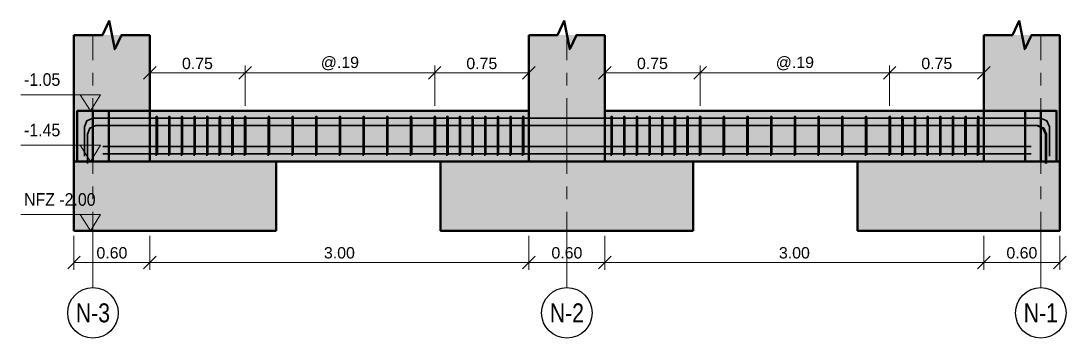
# Model space of a CAD drawing. Header units: metres. Extents: x -2 to 410, y -3 to 21.
# Drawn here: x 401.94 to 410.21, y 17.15 to 19.66 of the extents above; entities that cross this region are included whole.
import ezdxf
from ezdxf.enums import TextEntityAlignment as Align

# ---------------------------------------------------------------- set-up
doc = ezdxf.new("R2010")
doc.units = ezdxf.units.M
doc.linetypes.add('EJE50', pattern=[0.875, 0.6, -0.1, 0.075, -0.1])
for name, color, linetype, lineweight in [('E-ACERO', 1, 'Continuous', 35), ('E-CORTE', 7, 'Continuous', 50), ('E-CORTE-ACH', 254, 'Continuous', 0), ('E-COTA', 7, 'Continuous', 13), ('E-EJES', 1, 'Continuous', 18), ('E-EJES-ID', 7, 'Continuous', 25), ('E-NIVEL', 7, 'Continuous', 18)]:
    doc.layers.add(name, color=color, linetype=linetype, lineweight=lineweight)
doc.styles.add('ARIAL', font='arial.ttf')
doc.dimstyles.new('COTA50', dxfattribs={"dimtxt": 0.09, "dimasz": 0.06, "dimexe": 0.06, "dimexo": 0.04, "dimgap": 0.03, "dimtad": 1, "dimzin": 0, "dimdsep": 46, "dimtxsty": 'ARIAL', "dimtsz": 0.05, "dimcen": 2.5, "dimclrd": 7, "dimclre": 7, "dimclrt": 7, "dimazin": 3, "dimtfac": 1, "dimtmove": 2, "dimatfit": 3, "dimlwd": 13, "dimlwe": 13})

msp = doc.modelspace()

# ---------------------------------------------------------------- hatches: boundary and pattern name
at = {"layer": 'E-CORTE-ACH'}
for points in [[(402.965, 18.55), (402.815, 18.55), (402.515, 18.55), (402.365, 18.55), (402.365, 19.55), (402.965, 19.55), (402.965, 19.275)], [(406.565, 18.55), (406.4854, 18.55), (406.3718, 18.55), (406.0445, 18.55), (405.965, 18.55), (405.965, 19.275), (405.965, 19.55), (406.565, 19.55), (406.565, 19.275)], [(409.565, 19.275), (409.565, 19.55), (410.165, 19.55), (410.165, 18.9125), (410.165, 18.55), (410.015, 18.55), (409.715, 18.55), (409.565, 18.55)], [(402.39, 18.95), (402.64, 18.95), (402.64, 18.55), (402.39, 18.55)], [(402.64, 18.95), (405.965, 18.95), (405.965, 18.75), (405.965, 18.55), (402.64, 18.55), (402.515, 18.55), (402.515, 18.95)], [(410.015, 18.95), (410.015, 18.55), (409.89, 18.55), (406.565, 18.55), (406.565, 18.75), (406.565, 18.95), (409.89, 18.95)], [(409.89, 18.95), (410.14, 18.95), (410.14, 18.55), (409.89, 18.55)], [(403.965, 18), (402.515, 18), (402.365, 18), (402.365, 18.4984), (402.365, 18.55), (402.515, 18.55), (403.965, 18.55), (403.965, 18.0516)], [(407.265, 18), (407.115, 18), (405.265, 18), (405.265, 18.5087), (405.265, 18.55), (407.115, 18.55), (407.265, 18.55), (407.265, 18.0413)], [(410.165, 18), (408.715, 18), (408.565, 18), (408.565, 18.4984), (408.565, 18.55), (408.715, 18.55), (410.165, 18.55), (410.165, 18.0516)]]:
    msp.add_hatch(color=256, dxfattribs=at).paths.add_polyline_path(points)
at = {"layer": 'E-NIVEL'}
for points in [[(402.495, 18.95), (402.415, 19.078), (402.495, 19.078)], [(402.495, 18.55), (402.415, 18.678), (402.495, 18.678)], [(402.495, 18), (402.415, 18.128), (402.495, 18.128)]]:
    msp.add_hatch(color=7, dxfattribs=at).paths.add_polyline_path(points)

# ---------------------------------------------------------------- linework, layer by layer
at = {"layer": 'E-ACERO'}
for points in [[(410.0829, 18.591), (410.0829, 18.8243), (410.0633, 18.8714), (410.0162, 18.8909), (402.5137, 18.8909), (402.4666, 18.8714), (402.4471, 18.8243), (402.4471, 18.591)], [(410.0829, 18.591), (410.0829, 18.8243), (410.0633, 18.8714), (410.0162, 18.8909), (402.5137, 18.8909), (402.4666, 18.8714), (402.4471, 18.8243), (402.4471, 18.591)], [(403.015, 18.6893), (403.015, 18.8814), (403.0154, 18.8983), (403.0164, 18.9052), (403.0231, 18.9052), (403.0241, 18.8983), (403.0245, 18.8814), (403.0245, 18.6604)], [(403.115, 18.6893), (403.115, 18.8814), (403.1154, 18.8983), (403.1164, 18.9052), (403.1231, 18.9052), (403.1241, 18.8983), (403.1245, 18.8814), (403.1245, 18.6604)], [(403.215, 18.6893), (403.215, 18.8814), (403.2154, 18.8983), (403.2164, 18.9052), (403.2231, 18.9052), (403.2241, 18.8983), (403.2245, 18.8814), (403.2245, 18.6604)], [(403.315, 18.6893), (403.315, 18.8814), (403.3154, 18.8983), (403.3164, 18.9052), (403.3231, 18.9052), (403.3241, 18.8983), (403.3245, 18.8814), (403.3245, 18.6604)], [(403.415, 18.6893), (403.415, 18.8814), (403.4154, 18.8983), (403.4164, 18.9052), (403.4231, 18.9052), (403.4241, 18.8983), (403.4245, 18.8814), (403.4245, 18.6604)], [(403.515, 18.6893), (403.515, 18.8814), (403.5154, 18.8983), (403.5164, 18.9052), (403.5231, 18.9052), (403.5241, 18.8983), (403.5245, 18.8814), (403.5245, 18.6604)], [(403.615, 18.6893), (403.615, 18.8814), (403.6154, 18.8983), (403.6164, 18.9052), (403.6231, 18.9052), (403.6241, 18.8983), (403.6245, 18.8814), (403.6245, 18.6604)], [(403.715, 18.6893), (403.715, 18.8814), (403.7154, 18.8983), (403.7164, 18.9052), (403.7231, 18.9052), (403.7241, 18.8983), (403.7245, 18.8814), (403.7245, 18.6604)], [(403.9025, 18.6893), (403.9025, 18.8814), (403.9029, 18.8983), (403.9039, 18.9052), (403.9106, 18.9052), (403.9116, 18.8983), (403.912, 18.8814), (403.912, 18.6604)], [(404.09, 18.6893), (404.09, 18.8814), (404.0904, 18.8983), (404.0914, 18.9052), (404.0981, 18.9052), (404.0991, 18.8983), (404.0995, 18.8814), (404.0995, 18.6604)], [(404.2775, 18.6893), (404.2775, 18.8814), (404.2779, 18.8983), (404.2789, 18.9052), (404.2856, 18.9052), (404.2866, 18.8983), (404.287, 18.8814), (404.287, 18.6604)], [(404.465, 18.6893), (404.465, 18.8814), (404.4654, 18.8983), (404.4664, 18.9052), (404.4731, 18.9052), (404.4741, 18.8983), (404.4745, 18.8814), (404.4745, 18.6604)], [(404.6525, 18.6893), (404.6525, 18.8814), (404.6529, 18.8983), (404.6539, 18.9052), (404.6606, 18.9052), (404.6616, 18.8983), (404.662, 18.8814), (404.662, 18.6604)], [(404.84, 18.6893), (404.84, 18.8814), (404.8404, 18.8983), (404.8414, 18.9052), (404.8481, 18.9052), (404.8491, 18.8983), (404.8495, 18.8814), (404.8495, 18.6604)], [(405.0275, 18.6893), (405.0275, 18.8814), (405.0279, 18.8983), (405.0289, 18.9052), (405.0356, 18.9052), (405.0366, 18.8983), (405.037, 18.8814), (405.037, 18.6604)], [(405.215, 18.6893), (405.215, 18.8814), (405.2154, 18.8983), (405.2164, 18.9052), (405.2231, 18.9052), (405.2241, 18.8983), (405.2245, 18.8814), (405.2245, 18.6604)], [(405.315, 18.6893), (405.315, 18.8814), (405.3154, 18.8983), (405.3164, 18.9052), (405.3231, 18.9052), (405.3241, 18.8983), (405.3245, 18.8814), (405.3245, 18.6604)], [(405.415, 18.6893), (405.415, 18.8814), (405.4154, 18.8983), (405.4164, 18.9052), (405.4231, 18.9052), (405.4241, 18.8983), (405.4245, 18.8814), (405.4245, 18.6604)], [(405.515, 18.6893), (405.515, 18.8814), (405.5154, 18.8983), (405.5164, 18.9052), (405.5231, 18.9052), (405.5241, 18.8983), (405.5245, 18.8814), (405.5245, 18.6604)], [(405.615, 18.6893), (405.615, 18.8814), (405.6154, 18.8983), (405.6164, 18.9052), (405.6231, 18.9052), (405.6241, 18.8983), (405.6245, 18.8814), (405.6245, 18.6604)], [(405.715, 18.6893), (405.715, 18.8814), (405.7154, 18.8983), (405.7164, 18.9052), (405.7231, 18.9052), (405.7241, 18.8983), (405.7245, 18.8814), (405.7245, 18.6604)], [(405.815, 18.6893), (405.815, 18.8814), (405.8154, 18.8983), (405.8164, 18.9052), (405.8231, 18.9052), (405.8241, 18.8983), (405.8245, 18.8814), (405.8245, 18.6604)], [(405.915, 18.6893), (405.915, 18.8814), (405.9154, 18.8983), (405.9164, 18.9052), (405.9231, 18.9052), (405.9241, 18.8983), (405.9245, 18.8814), (405.9245, 18.6604)], [(406.615, 18.6893), (406.615, 18.8814), (406.6154, 18.8983), (406.6164, 18.9052), (406.6231, 18.9052), (406.6241, 18.8983), (406.6245, 18.8814), (406.6245, 18.6604)], [(406.715, 18.6893), (406.715, 18.8814), (406.7154, 18.8983), (406.7164, 18.9052), (406.7231, 18.9052), (406.7241, 18.8983), (406.7245, 18.8814), (406.7245, 18.6604)], [(406.815, 18.6893), (406.815, 18.8814), (406.8154, 18.8983), (406.8164, 18.9052), (406.8231, 18.9052), (406.8241, 18.8983), (406.8245, 18.8814), (406.8245, 18.6604)], [(406.915, 18.6893), (406.915, 18.8814), (406.9154, 18.8983), (406.9164, 18.9052), (406.9231, 18.9052), (406.9241, 18.8983), (406.9245, 18.8814), (406.9245, 18.6604)], [(407.015, 18.6893), (407.015, 18.8814), (407.0154, 18.8983), (407.0164, 18.9052), (407.0231, 18.9052), (407.0241, 18.8983), (407.0245, 18.8814), (407.0245, 18.6604)], [(407.115, 18.6893), (407.115, 18.8814), (407.1154, 18.8983), (407.1164, 18.9052), (407.1231, 18.9052), (407.1241, 18.8983), (407.1245, 18.8814), (407.1245, 18.6604)], [(407.215, 18.6893), (407.215, 18.8814), (407.2154, 18.8983), (407.2164, 18.9052), (407.2231, 18.9052), (407.2241, 18.8983), (407.2245, 18.8814), (407.2245, 18.6604)], [(407.315, 18.6893), (407.315, 18.8814), (407.3154, 18.8983), (407.3164, 18.9052), (407.3231, 18.9052), (407.3241, 18.8983), (407.3245, 18.8814), (407.3245, 18.6604)], [(407.5025, 18.6893), (407.5025, 18.8814), (407.5029, 18.8983), (407.5039, 18.9052), (407.5106, 18.9052), (407.5116, 18.8983), (407.512, 18.8814), (407.512, 18.6604)], [(407.69, 18.6893), (407.69, 18.8814), (407.6904, 18.8983), (407.6914, 18.9052), (407.6981, 18.9052), (407.6991, 18.8983), (407.6995, 18.8814), (407.6995, 18.6604)], [(407.8775, 18.6893), (407.8775, 18.8814), (407.8779, 18.8983), (407.8789, 18.9052), (407.8856, 18.9052), (407.8866, 18.8983), (407.887, 18.8814), (407.887, 18.6604)], [(408.065, 18.6893), (408.065, 18.8814), (408.0654, 18.8983), (408.0664, 18.9052), (408.0731, 18.9052), (408.0741, 18.8983), (408.0745, 18.8814), (408.0745, 18.6604)], [(408.2525, 18.6893), (408.2525, 18.8814), (408.2529, 18.8983), (408.2539, 18.9052), (408.2606, 18.9052), (408.2616, 18.8983), (408.262, 18.8814), (408.262, 18.6604)], [(408.44, 18.6893), (408.44, 18.8814), (408.4404, 18.8983), (408.4414, 18.9052), (408.4481, 18.9052), (408.4491, 18.8983), (408.4495, 18.8814), (408.4495, 18.6604)], [(408.6275, 18.6893), (408.6275, 18.8814), (408.6279, 18.8983), (408.6289, 18.9052), (408.6356, 18.9052), (408.6366, 18.8983), (408.637, 18.8814), (408.637, 18.6604)], [(408.815, 18.6893), (408.815, 18.8814), (408.8154, 18.8983), (408.8164, 18.9052), (408.8231, 18.9052), (408.8241, 18.8983), (408.8245, 18.8814), (408.8245, 18.6604)], [(408.915, 18.6893), (408.915, 18.8814), (408.9154, 18.8983), (408.9164, 18.9052), (408.9231, 18.9052), (408.9241, 18.8983), (408.9245, 18.8814), (408.9245, 18.6604)], [(409.015, 18.6893), (409.015, 18.8814), (409.0154, 18.8983), (409.0164, 18.9052), (409.0231, 18.9052), (409.0241, 18.8983), (409.0245, 18.8814), (409.0245, 18.6604)], [(409.115, 18.6893), (409.115, 18.8814), (409.1154, 18.8983), (409.1164, 18.9052), (409.1231, 18.9052), (409.1241, 18.8983), (409.1245, 18.8814), (409.1245, 18.6604)], [(409.215, 18.6893), (409.215, 18.8814), (409.2154, 18.8983), (409.2164, 18.9052), (409.2231, 18.9052), (409.2241, 18.8983), (409.2245, 18.8814), (409.2245, 18.6604)], [(409.315, 18.6893), (409.315, 18.8814), (409.3154, 18.8983), (409.3164, 18.9052), (409.3231, 18.9052), (409.3241, 18.8983), (409.3245, 18.8814), (409.3245, 18.6604)], [(409.415, 18.6893), (409.415, 18.8814), (409.4154, 18.8983), (409.4164, 18.9052), (409.4231, 18.9052), (409.4241, 18.8983), (409.4245, 18.8814), (409.4245, 18.6604)], [(409.515, 18.6893), (409.515, 18.8814), (409.5154, 18.8983), (409.5164, 18.9052), (409.5231, 18.9052), (409.5241, 18.8983), (409.5245, 18.8814), (409.5245, 18.6604)], [(410.0509, 18.5329), (410.0509, 18.7663), (410.0313, 18.8134), (409.9842, 18.8329), (402.5377, 18.8329), (402.4906, 18.8134), (402.4711, 18.7663), (402.4711, 18.5329)], [(410.0589, 18.5329), (410.0589, 18.7663), (410.0393, 18.8134), (409.9922, 18.8329), (402.5377, 18.8329), (402.4906, 18.8134), (402.4711, 18.7663), (402.4711, 18.5329)], [(409.9378, 18.667), (402.5921, 18.667)], [(409.9378, 18.667), (402.5921, 18.667)], [(409.9378, 18.609), (402.5921, 18.609)], [(409.9378, 18.609), (402.5921, 18.609)], [(409.9378, 18.609), (402.5921, 18.609)], [(403.015, 18.6893), (403.015, 18.6354)], [(403.015, 18.6354), (403.015, 18.6186)], [(403.015, 18.6186), (403.015, 18.6095)], [(403.015, 18.6095), (403.015, 18.6017)], [(403.0245, 18.6604), (403.0245, 18.6233)], [(403.0245, 18.6233), (403.0245, 18.6065)], [(403.115, 18.6893), (403.115, 18.6354)], [(403.115, 18.6354), (403.115, 18.6186)], [(403.115, 18.6186), (403.115, 18.6095)], [(403.115, 18.6095), (403.115, 18.6017)], [(403.1245, 18.6604), (403.1245, 18.6233)], [(403.1245, 18.6233), (403.1245, 18.6065)], [(403.215, 18.6893), (403.215, 18.6354)], [(403.215, 18.6354), (403.215, 18.6186)], [(403.215, 18.6186), (403.215, 18.6095)], [(403.215, 18.6095), (403.215, 18.6017)], [(403.2245, 18.6604), (403.2245, 18.6233)], [(403.2245, 18.6233), (403.2245, 18.6065)], [(403.315, 18.6893), (403.315, 18.6354)], [(403.315, 18.6354), (403.315, 18.6186)], [(403.315, 18.6186), (403.315, 18.6095)], [(403.315, 18.6095), (403.315, 18.6017)], [(403.3245, 18.6604), (403.3245, 18.6233)], [(403.3245, 18.6233), (403.3245, 18.6065)], [(403.415, 18.6893), (403.415, 18.6354)], [(403.415, 18.6354), (403.415, 18.6186)], [(403.415, 18.6186), (403.415, 18.6095)], [(403.415, 18.6095), (403.415, 18.6017)], [(403.4245, 18.6604), (403.4245, 18.6233)], [(403.4245, 18.6233), (403.4245, 18.6065)], [(403.515, 18.6893), (403.515, 18.6354)], [(403.515, 18.6354), (403.515, 18.6186)], [(403.515, 18.6186), (403.515, 18.6095)], [(403.515, 18.6095), (403.515, 18.6017)], [(403.5245, 18.6604), (403.5245, 18.6233)], [(403.5245, 18.6233), (403.5245, 18.6065)], [(403.615, 18.6893), (403.615, 18.6354)], [(403.615, 18.6354), (403.615, 18.6186)], [(403.615, 18.6186), (403.615, 18.6095)], [(403.615, 18.6095), (403.615, 18.6017)], [(403.6245, 18.6604), (403.6245, 18.6233)], [(403.6245, 18.6233), (403.6245, 18.6065)], [(403.715, 18.6893), (403.715, 18.6354)], [(403.715, 18.6354), (403.715, 18.6186)], [(403.715, 18.6186), (403.715, 18.6095)], [(403.715, 18.6095), (403.715, 18.6017)], [(403.7245, 18.6604), (403.7245, 18.6233)], [(403.7245, 18.6233), (403.7245, 18.6065)], [(403.9025, 18.6893), (403.9025, 18.6354)], [(403.9025, 18.6354), (403.9025, 18.6186)], [(403.9025, 18.6186), (403.9025, 18.6095)], [(403.9025, 18.6095), (403.9025, 18.6017)], [(403.912, 18.6604), (403.912, 18.6233)], [(403.912, 18.6233), (403.912, 18.6065)], [(404.09, 18.6893), (404.09, 18.6354)], [(404.09, 18.6354), (404.09, 18.6186)], [(404.09, 18.6186), (404.09, 18.6095)], [(404.09, 18.6095), (404.09, 18.6017)], [(404.0995, 18.6604), (404.0995, 18.6233)], [(404.0995, 18.6233), (404.0995, 18.6065)], [(404.2775, 18.6893), (404.2775, 18.6354)], [(404.2775, 18.6354), (404.2775, 18.6186)], [(404.2775, 18.6186), (404.2775, 18.6095)], [(404.2775, 18.6095), (404.2775, 18.6017)], [(404.287, 18.6604), (404.287, 18.6233)], [(404.287, 18.6233), (404.287, 18.6065)], [(404.465, 18.6893), (404.465, 18.6354)], [(404.465, 18.6354), (404.465, 18.6186)], [(404.465, 18.6186), (404.465, 18.6095)], [(404.465, 18.6095), (404.465, 18.6017)], [(404.4745, 18.6604), (404.4745, 18.6233)], [(404.4745, 18.6233), (404.4745, 18.6065)], [(404.6525, 18.6893), (404.6525, 18.6354)], [(404.6525, 18.6354), (404.6525, 18.6186)], [(404.6525, 18.6186), (404.6525, 18.6095)], [(404.6525, 18.6095), (404.6525, 18.6017)], [(404.662, 18.6604), (404.662, 18.6233)], [(404.662, 18.6233), (404.662, 18.6065)], [(404.84, 18.6893), (404.84, 18.6354)], [(404.84, 18.6354), (404.84, 18.6186)], [(404.84, 18.6186), (404.84, 18.6095)], [(404.84, 18.6095), (404.84, 18.6017)], [(404.8495, 18.6604), (404.8495, 18.6233)], [(404.8495, 18.6233), (404.8495, 18.6065)], [(405.0275, 18.6893), (405.0275, 18.6354)], [(405.0275, 18.6354), (405.0275, 18.6186)], [(405.0275, 18.6186), (405.0275, 18.6095)], [(405.0275, 18.6095), (405.0275, 18.6017)], [(405.037, 18.6604), (405.037, 18.6233)], [(405.037, 18.6233), (405.037, 18.6065)], [(405.215, 18.6893), (405.215, 18.6354)], [(405.215, 18.6354), (405.215, 18.6186)], [(405.215, 18.6186), (405.215, 18.6095)], [(405.215, 18.6095), (405.215, 18.6017)], [(405.2245, 18.6604), (405.2245, 18.6233)], [(405.2245, 18.6233), (405.2245, 18.6065)], [(405.315, 18.6893), (405.315, 18.6354)], [(405.315, 18.6354), (405.315, 18.6186)], [(405.315, 18.6186), (405.315, 18.6095)], [(405.315, 18.6095), (405.315, 18.6017)], [(405.3245, 18.6604), (405.3245, 18.6233)], [(405.3245, 18.6233), (405.3245, 18.6065)], [(405.415, 18.6893), (405.415, 18.6354)], [(405.415, 18.6354), (405.415, 18.6186)], [(405.415, 18.6186), (405.415, 18.6095)], [(405.415, 18.6095), (405.415, 18.6017)], [(405.4245, 18.6604), (405.4245, 18.6233)], [(405.4245, 18.6233), (405.4245, 18.6065)], [(405.515, 18.6893), (405.515, 18.6354)], [(405.515, 18.6354), (405.515, 18.6186)], [(405.515, 18.6186), (405.515, 18.6095)], [(405.515, 18.6095), (405.515, 18.6017)], [(405.5245, 18.6604), (405.5245, 18.6233)], [(405.5245, 18.6233), (405.5245, 18.6065)], [(405.615, 18.6893), (405.615, 18.6354)], [(405.615, 18.6354), (405.615, 18.6186)], [(405.615, 18.6186), (405.615, 18.6095)], [(405.615, 18.6095), (405.615, 18.6017)], [(405.6245, 18.6604), (405.6245, 18.6233)], [(405.6245, 18.6233), (405.6245, 18.6065)], [(405.715, 18.6893), (405.715, 18.6354)], [(405.715, 18.6354), (405.715, 18.6186)], [(405.715, 18.6186), (405.715, 18.6095)], [(405.715, 18.6095), (405.715, 18.6017)], [(405.7245, 18.6604), (405.7245, 18.6233)], [(405.7245, 18.6233), (405.7245, 18.6065)], [(405.815, 18.6893), (405.815, 18.6354)], [(405.815, 18.6354), (405.815, 18.6186)], [(405.815, 18.6186), (405.815, 18.6095)], [(405.815, 18.6095), (405.815, 18.6017)], [(405.8245, 18.6604), (405.8245, 18.6233)], [(405.8245, 18.6233), (405.8245, 18.6065)], [(405.915, 18.6893), (405.915, 18.6354)], [(405.915, 18.6354), (405.915, 18.6186)], [(405.915, 18.6186), (405.915, 18.6095)], [(405.915, 18.6095), (405.915, 18.6017)], [(405.9245, 18.6604), (405.9245, 18.6233)], [(405.9245, 18.6233), (405.9245, 18.6065)], [(406.615, 18.6893), (406.615, 18.6354)], [(406.615, 18.6354), (406.615, 18.6186)], [(406.615, 18.6186), (406.615, 18.6095)], [(406.615, 18.6095), (406.615, 18.6017)], [(406.6245, 18.6604), (406.6245, 18.6233)], [(406.6245, 18.6233), (406.6245, 18.6065)], [(406.715, 18.6893), (406.715, 18.6354)], [(406.715, 18.6354), (406.715, 18.6186)], [(406.715, 18.6186), (406.715, 18.6095)], [(406.715, 18.6095), (406.715, 18.6017)], [(406.7245, 18.6604), (406.7245, 18.6233)], [(406.7245, 18.6233), (406.7245, 18.6065)], [(406.815, 18.6893), (406.815, 18.6354)], [(406.815, 18.6354), (406.815, 18.6186)], [(406.815, 18.6186), (406.815, 18.6095)], [(406.815, 18.6095), (406.815, 18.6017)], [(406.8245, 18.6604), (406.8245, 18.6233)], [(406.8245, 18.6233), (406.8245, 18.6065)], [(406.915, 18.6893), (406.915, 18.6354)], [(406.915, 18.6354), (406.915, 18.6186)], [(406.915, 18.6186), (406.915, 18.6095)], [(406.915, 18.6095), (406.915, 18.6017)], [(406.9245, 18.6604), (406.9245, 18.6233)], [(406.9245, 18.6233), (406.9245, 18.6065)], [(407.015, 18.6893), (407.015, 18.6354)], [(407.015, 18.6354), (407.015, 18.6186)], [(407.015, 18.6186), (407.015, 18.6095)], [(407.015, 18.6095), (407.015, 18.6017)], [(407.0245, 18.6604), (407.0245, 18.6233)], [(407.0245, 18.6233), (407.0245, 18.6065)], [(407.115, 18.6893), (407.115, 18.6354)], [(407.115, 18.6354), (407.115, 18.6186)], [(407.115, 18.6186), (407.115, 18.6095)], [(407.115, 18.6095), (407.115, 18.6017)], [(407.1245, 18.6604), (407.1245, 18.6233)], [(407.1245, 18.6233), (407.1245, 18.6065)], [(407.215, 18.6893), (407.215, 18.6354)], [(407.215, 18.6354), (407.215, 18.6186)], [(407.215, 18.6186), (407.215, 18.6095)], [(407.215, 18.6095), (407.215, 18.6017)], [(407.2245, 18.6604), (407.2245, 18.6233)], [(407.2245, 18.6233), (407.2245, 18.6065)], [(407.315, 18.6893), (407.315, 18.6354)], [(407.315, 18.6354), (407.315, 18.6186)], [(407.315, 18.6186), (407.315, 18.6095)], [(407.315, 18.6095), (407.315, 18.6017)], [(407.3245, 18.6604), (407.3245, 18.6233)], [(407.3245, 18.6233), (407.3245, 18.6065)], [(407.5025, 18.6893), (407.5025, 18.6354)], [(407.5025, 18.6354), (407.5025, 18.6186)], [(407.5025, 18.6186), (407.5025, 18.6095)], [(407.5025, 18.6095), (407.5025, 18.6017)], [(407.512, 18.6604), (407.512, 18.6233)], [(407.512, 18.6233), (407.512, 18.6065)], [(407.69, 18.6893), (407.69, 18.6354)], [(407.69, 18.6354), (407.69, 18.6186)], [(407.69, 18.6186), (407.69, 18.6095)], [(407.69, 18.6095), (407.69, 18.6017)], [(407.6995, 18.6604), (407.6995, 18.6233)], [(407.6995, 18.6233), (407.6995, 18.6065)], [(407.8775, 18.6893), (407.8775, 18.6354)], [(407.8775, 18.6354), (407.8775, 18.6186)], [(407.8775, 18.6186), (407.8775, 18.6095)], [(407.8775, 18.6095), (407.8775, 18.6017)], [(407.887, 18.6604), (407.887, 18.6233)], [(407.887, 18.6233), (407.887, 18.6065)], [(408.065, 18.6893), (408.065, 18.6354)], [(408.065, 18.6354), (408.065, 18.6186)], [(408.065, 18.6186), (408.065, 18.6095)], [(408.065, 18.6095), (408.065, 18.6017)], [(408.0745, 18.6604), (408.0745, 18.6233)], [(408.0745, 18.6233), (408.0745, 18.6065)], [(408.2525, 18.6893), (408.2525, 18.6354)], [(408.2525, 18.6354), (408.2525, 18.6186)], [(408.2525, 18.6186), (408.2525, 18.6095)], [(408.2525, 18.6095), (408.2525, 18.6017)], [(408.262, 18.6604), (408.262, 18.6233)], [(408.262, 18.6233), (408.262, 18.6065)], [(408.44, 18.6893), (408.44, 18.6354)], [(408.44, 18.6354), (408.44, 18.6186)], [(408.44, 18.6186), (408.44, 18.6095)], [(408.44, 18.6095), (408.44, 18.6017)], [(408.4495, 18.6604), (408.4495, 18.6233)], [(408.4495, 18.6233), (408.4495, 18.6065)], [(408.6275, 18.6893), (408.6275, 18.6354)], [(408.6275, 18.6354), (408.6275, 18.6186)], [(408.6275, 18.6186), (408.6275, 18.6095)], [(408.6275, 18.6095), (408.6275, 18.6017)], [(408.637, 18.6604), (408.637, 18.6233)], [(408.637, 18.6233), (408.637, 18.6065)], [(408.815, 18.6893), (408.815, 18.6354)], [(408.815, 18.6354), (408.815, 18.6186)], [(408.815, 18.6186), (408.815, 18.6095)], [(408.815, 18.6095), (408.815, 18.6017)], [(408.8245, 18.6604), (408.8245, 18.6233)], [(408.8245, 18.6233), (408.8245, 18.6065)], [(408.915, 18.6893), (408.915, 18.6354)], [(408.915, 18.6354), (408.915, 18.6186)], [(408.915, 18.6186), (408.915, 18.6095)], [(408.915, 18.6095), (408.915, 18.6017)], [(408.9245, 18.6604), (408.9245, 18.6233)], [(408.9245, 18.6233), (408.9245, 18.6065)], [(409.015, 18.6893), (409.015, 18.6354)], [(409.015, 18.6354), (409.015, 18.6186)], [(409.015, 18.6186), (409.015, 18.6095)], [(409.015, 18.6095), (409.015, 18.6017)], [(409.0245, 18.6604), (409.0245, 18.6233)], [(409.0245, 18.6233), (409.0245, 18.6065)], [(409.115, 18.6893), (409.115, 18.6354)], [(409.115, 18.6354), (409.115, 18.6186)], [(409.115, 18.6186), (409.115, 18.6095)], [(409.115, 18.6095), (409.115, 18.6017)], [(409.1245, 18.6604), (409.1245, 18.6233)], [(409.1245, 18.6233), (409.1245, 18.6065)], [(409.215, 18.6893), (409.215, 18.6354)], [(409.215, 18.6354), (409.215, 18.6186)], [(409.215, 18.6186), (409.215, 18.6095)], [(409.215, 18.6095), (409.215, 18.6017)], [(409.2245, 18.6604), (409.2245, 18.6233)], [(409.2245, 18.6233), (409.2245, 18.6065)], [(409.315, 18.6893), (409.315, 18.6354)], [(409.315, 18.6354), (409.315, 18.6186)], [(409.315, 18.6186), (409.315, 18.6095)], [(409.315, 18.6095), (409.315, 18.6017)], [(409.3245, 18.6604), (409.3245, 18.6233)], [(409.3245, 18.6233), (409.3245, 18.6065)], [(409.415, 18.6893), (409.415, 18.6354)], [(409.415, 18.6354), (409.415, 18.6186)], [(409.415, 18.6186), (409.415, 18.6095)], [(409.415, 18.6095), (409.415, 18.6017)], [(409.4245, 18.6604), (409.4245, 18.6233)], [(409.4245, 18.6233), (409.4245, 18.6065)], [(409.515, 18.6893), (409.515, 18.6354)], [(409.515, 18.6354), (409.515, 18.6186)], [(409.515, 18.6186), (409.515, 18.6095)], [(409.515, 18.6095), (409.515, 18.6017)], [(409.5245, 18.6604), (409.5245, 18.6233)], [(409.5245, 18.6233), (409.5245, 18.6065)], [(403.015, 18.6017), (403.015, 18.5948)], [(403.0245, 18.6065), (403.0245, 18.6013)], [(403.115, 18.6017), (403.115, 18.5948)], [(403.1245, 18.6065), (403.1245, 18.6013)], [(403.215, 18.6017), (403.215, 18.5948)], [(403.2245, 18.6065), (403.2245, 18.6013)], [(403.315, 18.6017), (403.315, 18.5948)], [(403.3245, 18.6065), (403.3245, 18.6013)], [(403.415, 18.6017), (403.415, 18.5948)], [(403.4245, 18.6065), (403.4245, 18.6013)], [(403.515, 18.6017), (403.515, 18.5948)], [(403.5245, 18.6065), (403.5245, 18.6013)], [(403.615, 18.6017), (403.615, 18.5948)], [(403.6245, 18.6065), (403.6245, 18.6013)], [(403.715, 18.6017), (403.715, 18.5948)], [(403.7245, 18.6065), (403.7245, 18.6013)], [(403.9025, 18.6017), (403.9025, 18.5948)], [(403.912, 18.6065), (403.912, 18.6013)], [(404.09, 18.6017), (404.09, 18.5948)], [(404.0995, 18.6065), (404.0995, 18.6013)], [(404.2775, 18.6017), (404.2775, 18.5948)], [(404.287, 18.6065), (404.287, 18.6013)], [(404.465, 18.6017), (404.465, 18.5948)], [(404.4745, 18.6065), (404.4745, 18.6013)], [(404.6525, 18.6017), (404.6525, 18.5948)], [(404.662, 18.6065), (404.662, 18.6013)], [(404.84, 18.6017), (404.84, 18.5948)], [(404.8495, 18.6065), (404.8495, 18.6013)], [(405.0275, 18.6017), (405.0275, 18.5948)], [(405.037, 18.6065), (405.037, 18.6013)], [(405.215, 18.6017), (405.215, 18.5948)], [(405.2245, 18.6065), (405.2245, 18.6013)], [(405.315, 18.6017), (405.315, 18.5948)], [(405.3245, 18.6065), (405.3245, 18.6013)], [(405.415, 18.6017), (405.415, 18.5948)], [(405.4245, 18.6065), (405.4245, 18.6013)], [(405.515, 18.6017), (405.515, 18.5948)], [(405.5245, 18.6065), (405.5245, 18.6013)], [(405.615, 18.6017), (405.615, 18.5948)], [(405.6245, 18.6065), (405.6245, 18.6013)], [(405.715, 18.6017), (405.715, 18.5948)], [(405.7245, 18.6065), (405.7245, 18.6013)], [(405.815, 18.6017), (405.815, 18.5948)], [(405.8245, 18.6065), (405.8245, 18.6013)], [(405.915, 18.6017), (405.915, 18.5948)], [(405.9245, 18.6065), (405.9245, 18.6013)], [(406.615, 18.6017), (406.615, 18.5948)], [(406.6245, 18.6065), (406.6245, 18.6013)], [(406.715, 18.6017), (406.715, 18.5948)], [(406.7245, 18.6065), (406.7245, 18.6013)], [(406.815, 18.6017), (406.815, 18.5948)], [(406.8245, 18.6065), (406.8245, 18.6013)], [(406.915, 18.6017), (406.915, 18.5948)], [(406.9245, 18.6065), (406.9245, 18.6013)], [(407.015, 18.6017), (407.015, 18.5948)], [(407.0245, 18.6065), (407.0245, 18.6013)], [(407.115, 18.6017), (407.115, 18.5948)], [(407.1245, 18.6065), (407.1245, 18.6013)], [(407.215, 18.6017), (407.215, 18.5948)], [(407.2245, 18.6065), (407.2245, 18.6013)], [(407.315, 18.6017), (407.315, 18.5948)], [(407.3245, 18.6065), (407.3245, 18.6013)], [(407.5025, 18.6017), (407.5025, 18.5948)], [(407.512, 18.6065), (407.512, 18.6013)], [(407.69, 18.6017), (407.69, 18.5948)], [(407.6995, 18.6065), (407.6995, 18.6013)], [(407.8775, 18.6017), (407.8775, 18.5948)], [(407.887, 18.6065), (407.887, 18.6013)], [(408.065, 18.6017), (408.065, 18.5948)], [(408.0745, 18.6065), (408.0745, 18.6013)], [(408.2525, 18.6017), (408.2525, 18.5948)], [(408.262, 18.6065), (408.262, 18.6013)], [(408.44, 18.6017), (408.44, 18.5948)], [(408.4495, 18.6065), (408.4495, 18.6013)], [(408.6275, 18.6017), (408.6275, 18.5948)], [(408.637, 18.6065), (408.637, 18.6013)], [(408.815, 18.6017), (408.815, 18.5948)], [(408.8245, 18.6065), (408.8245, 18.6013)], [(408.915, 18.6017), (408.915, 18.5948)], [(408.9245, 18.6065), (408.9245, 18.6013)], [(409.015, 18.6017), (409.015, 18.5948)], [(409.0245, 18.6065), (409.0245, 18.6013)], [(409.115, 18.6017), (409.115, 18.5948)], [(409.1245, 18.6065), (409.1245, 18.6013)], [(409.215, 18.6017), (409.215, 18.5948)], [(409.2245, 18.6065), (409.2245, 18.6013)], [(409.315, 18.6017), (409.315, 18.5948)], [(409.3245, 18.6065), (409.3245, 18.6013)], [(409.415, 18.6017), (409.415, 18.5948)], [(409.4245, 18.6065), (409.4245, 18.6013)], [(409.515, 18.6017), (409.515, 18.5948)], [(409.5245, 18.6065), (409.5245, 18.6013)]]:
    msp.add_lwpolyline(points, dxfattribs=at)
at = {"layer": 'E-CORTE'}
for points in [[(402.365, 19.5499), (402.59, 19.5499), (402.6425, 19.6624), (402.6875, 19.4374), (402.74, 19.5499), (402.965, 19.5499)], [(405.965, 19.5499), (406.19, 19.5499), (406.2425, 19.6624), (406.2875, 19.4374), (406.34, 19.5499), (406.565, 19.5499)], [(409.565, 19.5499), (409.79, 19.5499), (409.8425, 19.6624), (409.8875, 19.4374), (409.94, 19.5499), (410.165, 19.5499)], [(402.965, 18.55), (402.815, 18.55), (402.515, 18.55), (402.365, 18.55), (402.365, 19.5499)], [(402.965, 19.5499), (402.965, 19.275), (402.965, 18.55)], [(406.565, 18.55), (406.4854, 18.55), (406.3718, 18.55), (406.0445, 18.55), (405.965, 18.55), (405.965, 19.275), (405.965, 19.5499)], [(406.565, 19.5499), (406.565, 19.275), (406.565, 18.55)], [(409.565, 19.275), (409.565, 19.5499)], [(410.165, 19.5499), (410.165, 18.9125), (410.165, 18.55), (410.015, 18.55), (409.715, 18.55), (409.565, 18.55), (409.565, 19.275)], [(402.39, 18.95), (402.64, 18.95), (402.64, 18.55), (402.39, 18.55), (402.39, 18.95)], [(402.64, 18.95), (405.965, 18.95), (405.965, 18.75), (405.965, 18.55), (402.64, 18.55), (402.515, 18.55), (402.515, 18.95), (402.64, 18.95)], [(410.015, 18.95), (410.015, 18.55), (409.89, 18.55), (406.565, 18.55), (406.565, 18.75), (406.565, 18.95), (409.89, 18.95), (410.015, 18.95)], [(409.89, 18.95), (410.14, 18.95), (410.14, 18.55), (409.89, 18.55), (409.89, 18.95)], [(403.965, 18), (402.515, 18), (402.365, 18), (402.365, 18.4984), (402.365, 18.55), (402.515, 18.55), (403.965, 18.55), (403.965, 18.0516), (403.965, 18)], [(407.265, 18), (407.115, 18), (405.265, 18), (405.265, 18.5087), (405.265, 18.55), (407.115, 18.55), (407.265, 18.55), (407.265, 18.0413), (407.265, 18)], [(410.165, 18), (408.715, 18), (408.565, 18), (408.565, 18.4984), (408.565, 18.55), (408.715, 18.55), (410.165, 18.55), (410.165, 18.0516), (410.165, 18)]]:
    msp.add_lwpolyline(points, dxfattribs=at)
at = {"layer": 'E-EJES', "linetype": 'EJE50'}
for p, q in [((402.515, 17.55), (402.515, 19.55)), ((406.265, 17.55), (406.265, 19.55)), ((410.015, 17.55), (410.015, 19.55))]:
    msp.add_line(p, q, dxfattribs=at)
at = {"layer": 'E-EJES-ID'}
for centre in [(402.515, 17.35), (406.265, 17.35), (410.015, 17.35)]:
    msp.add_circle(centre, 0.2, dxfattribs=at)
at = {"layer": 'E-NIVEL'}
for p, q in [((401.945, 19.078), (402.575, 19.078)), ((401.945, 18.678), (402.575, 18.678)), ((401.945, 18.128), (402.575, 18.128))]:
    msp.add_line(p, q, dxfattribs=at)
for points in [[(402.495, 18.95), (402.415, 19.078), (402.575, 19.078)], [(402.495, 18.55), (402.415, 18.678), (402.575, 18.678)], [(402.495, 18), (402.415, 18.128), (402.575, 18.128)]]:
    msp.add_lwpolyline(points, close=True, dxfattribs=at)

# ---------------------------------------------------------------- texts
at = {"layer": 'E-EJES-ID', "style": 'ARIAL', "width": 0.8}
for s, p in [('N-3', (402.515, 17.35)), ('N-2', (406.265, 17.35)), ('N-1', (410.015, 17.35))]:
    msp.add_text(s, height=0.15, dxfattribs=at).set_placement(p, align=Align.MIDDLE_CENTER)
at = {"layer": 'E-NIVEL', "style": 'ARIAL', "width": 0.9}
for s, p in [('-1.05', (401.97, 19.118)), ('-1.45', (401.97, 18.718)), ('NFZ -2.00', (401.97, 18.168))]:
    msp.add_text(s, height=0.1, dxfattribs=at).set_placement(p, align=Align.BOTTOM_LEFT)

# ---------------------------------------------------------------- dimensions: what is measured, and where the dimension line sits
at = {"layer": 'E-COTA'}
for base, p1, p2, text in [((402.965, 19.25), (402.965, 18.95), (403.7189, 18.95), '0.75'), ((403.7189, 19.25), (403.7189, 18.95), (405.2189, 18.95), '@.19'), ((405.2189, 19.25), (405.2189, 18.95), (405.965, 18.95), '0.75'), ((406.565, 19.25), (406.565, 18.95), (407.3189, 18.95), '0.75'), ((407.3189, 19.25), (407.3189, 18.95), (408.8189, 18.95), '@.19'), ((408.8189, 19.25), (408.8189, 18.95), (409.565, 18.95), '0.75')]:
    msp.add_linear_dim(base=base, p1=p1, p2=p2, text=text, dimstyle='COTA50', override={"dimdec": 2}, dxfattribs=at).render()
for base, p1, p2 in [((402.365, 17.75), (402.365, 18), (402.965, 18)), ((402.965, 17.75), (402.965, 18), (405.965, 18)), ((405.965, 17.75), (405.965, 18), (406.565, 18)), ((406.565, 17.75), (406.565, 18), (409.565, 18)), ((409.565, 17.75), (409.565, 18), (410.165, 18))]:
    msp.add_linear_dim(base=base, p1=p1, p2=p2, dimstyle='COTA50', override={"dimdec": 2}, dxfattribs=at).render()

doc.saveas('drawing.dxf')
